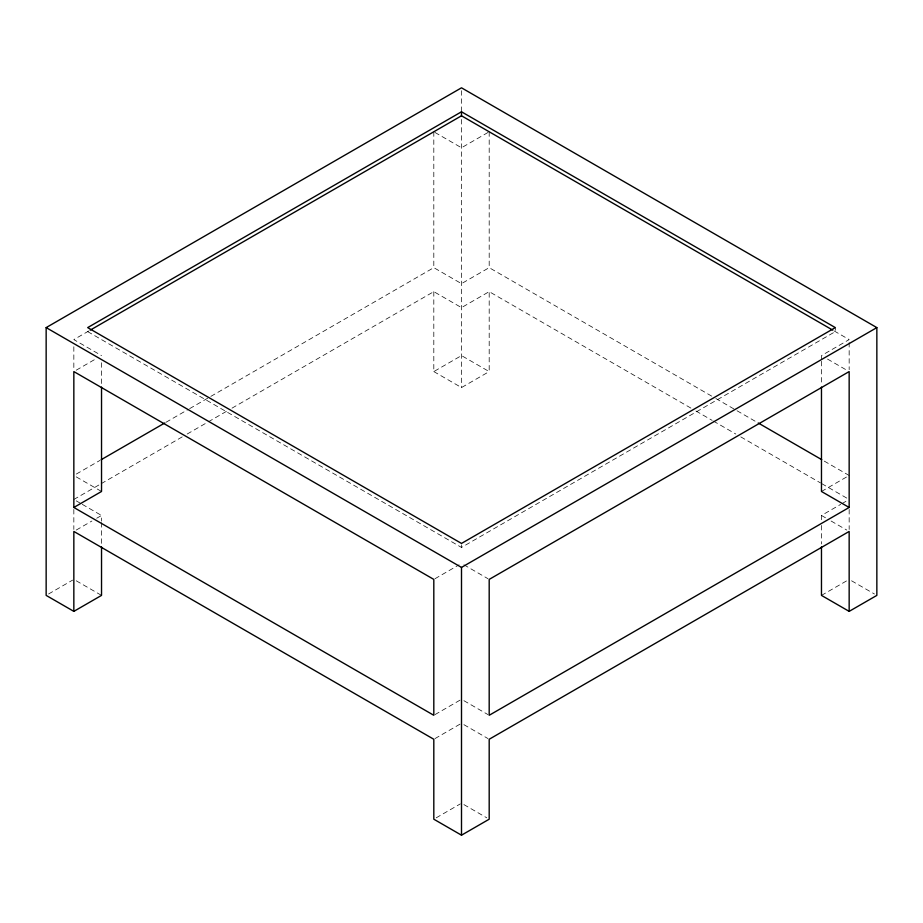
<?xml version="1.0" encoding="UTF-8"?>
<svg xmlns="http://www.w3.org/2000/svg" width="923" height="923" viewBox="0 0 923 923"><rect width="100%" height="100%" fill="white"/><g stroke="black" fill="none" stroke-linecap="round" stroke-linejoin="round"><path stroke-width="0.69" stroke-dasharray="4.62 3.46" d="M88.793 330.976L73.84 339.595L101.53 355.586M76.251 370.181L95.507 359.059M487.99 132.474L461.5 147.761L435.01 132.474M76.332 474.053L99.996 460.392M166.013 422.273L188.43 409.327M189.677 408.612L209.602 397.109M210.848 396.382L433.81 267.658L461.5 283.649L489.19 267.658L714.633 397.825M73.84 499.47L99.996 484.367M101.242 483.652L182.2 436.902M187.184 434.029L207.121 422.526M208.367 421.799L227.046 411.012M232.031 408.139L433.81 291.645L461.5 307.624L489.19 291.645L690.969 408.139M76.251 530.056L91.896 521.022M96.719 518.241L101.53 515.461L101.53 521.16M48.561 593.997L72.64 580.094M433.81 291.645L433.81 371.577L461.5 355.586L489.19 371.577L489.19 291.645M433.81 371.577L461.5 387.568L489.19 371.577M87.685 331.611L461.5 547.431L835.315 331.611L835.315 327.607M435.01 578.709L459.089 564.807M435.01 714.598L460.3 699.992M821.47 491.474L847.96 476.187M435.01 738.573L461.5 723.286M821.47 519.741L821.47 515.461L840.738 504.339M841.938 503.635L847.96 500.162M436.221 817.813L460.3 803.91M821.47 595.393L847.96 580.094M834.207 330.976L849.16 339.595L821.47 355.586L821.47 359.878M827.493 359.059L846.749 370.181M715.879 398.54L735.816 410.043M737.062 410.77L756.987 422.273M824.251 461.108L849.16 475.483M695.954 411.012L712.152 420.369M713.398 421.084L735.816 434.029M740.8 436.902L820.512 482.925M821.758 483.652L847.914 498.755M821.47 515.461L826.281 518.241M831.104 521.022L846.749 530.056M851.571 580.798L874.439 593.997M463.911 564.807L487.99 578.709M76.251 476.879L101.53 491.474M463.911 700.695L487.99 714.598M76.251 500.854L81.062 503.635M82.262 504.339L101.53 515.461M463.911 724.67L487.99 738.573M76.251 580.798L101.53 595.393M463.911 804.602L486.779 817.813M849.16 342.456L849.16 369.638M849.16 509.461L849.16 529.444M821.47 361.308L821.47 384.199M821.47 525.452L821.47 544.005M489.19 131.77L489.19 267.658M461.5 90.685L461.5 110.841M461.5 119.482L461.5 387.568M461.5 544.766L461.5 547.431M433.81 131.77L433.81 267.658M101.53 362.739L101.53 385.629M101.53 522.591L101.53 545.435M73.84 346.748L73.84 369.638M73.84 509.461L73.84 529.444"/><path stroke-width="1.38" d="M101.53 546.854L101.53 595.393L73.84 611.372L46.15 595.393L46.15 327.607L461.5 87.812L876.85 327.607L876.85 595.393L849.16 611.372L821.47 595.393L821.47 546.854M461.5 111.787L87.685 327.607L461.5 543.428L835.315 327.607L461.5 111.787L461.5 115.79L832.823 330.169M90.177 330.169L461.5 115.79M101.242 459.666L164.767 422.988M73.84 507.465L433.81 715.29L433.81 579.402L73.84 371.577L73.84 507.465L101.53 491.474L101.53 387.06M46.15 327.607L461.5 567.414L876.85 327.607M849.16 507.465L489.19 715.29L489.19 579.402L849.16 371.577L849.16 507.465L821.47 491.474L821.47 387.06M73.84 611.372L73.84 531.44L433.81 739.265L433.81 819.209L461.5 835.188L489.19 819.209L489.19 739.265L849.16 531.44L849.16 611.372M758.233 422.988L821.758 459.666M461.5 567.414L461.5 835.188"/></g></svg>
